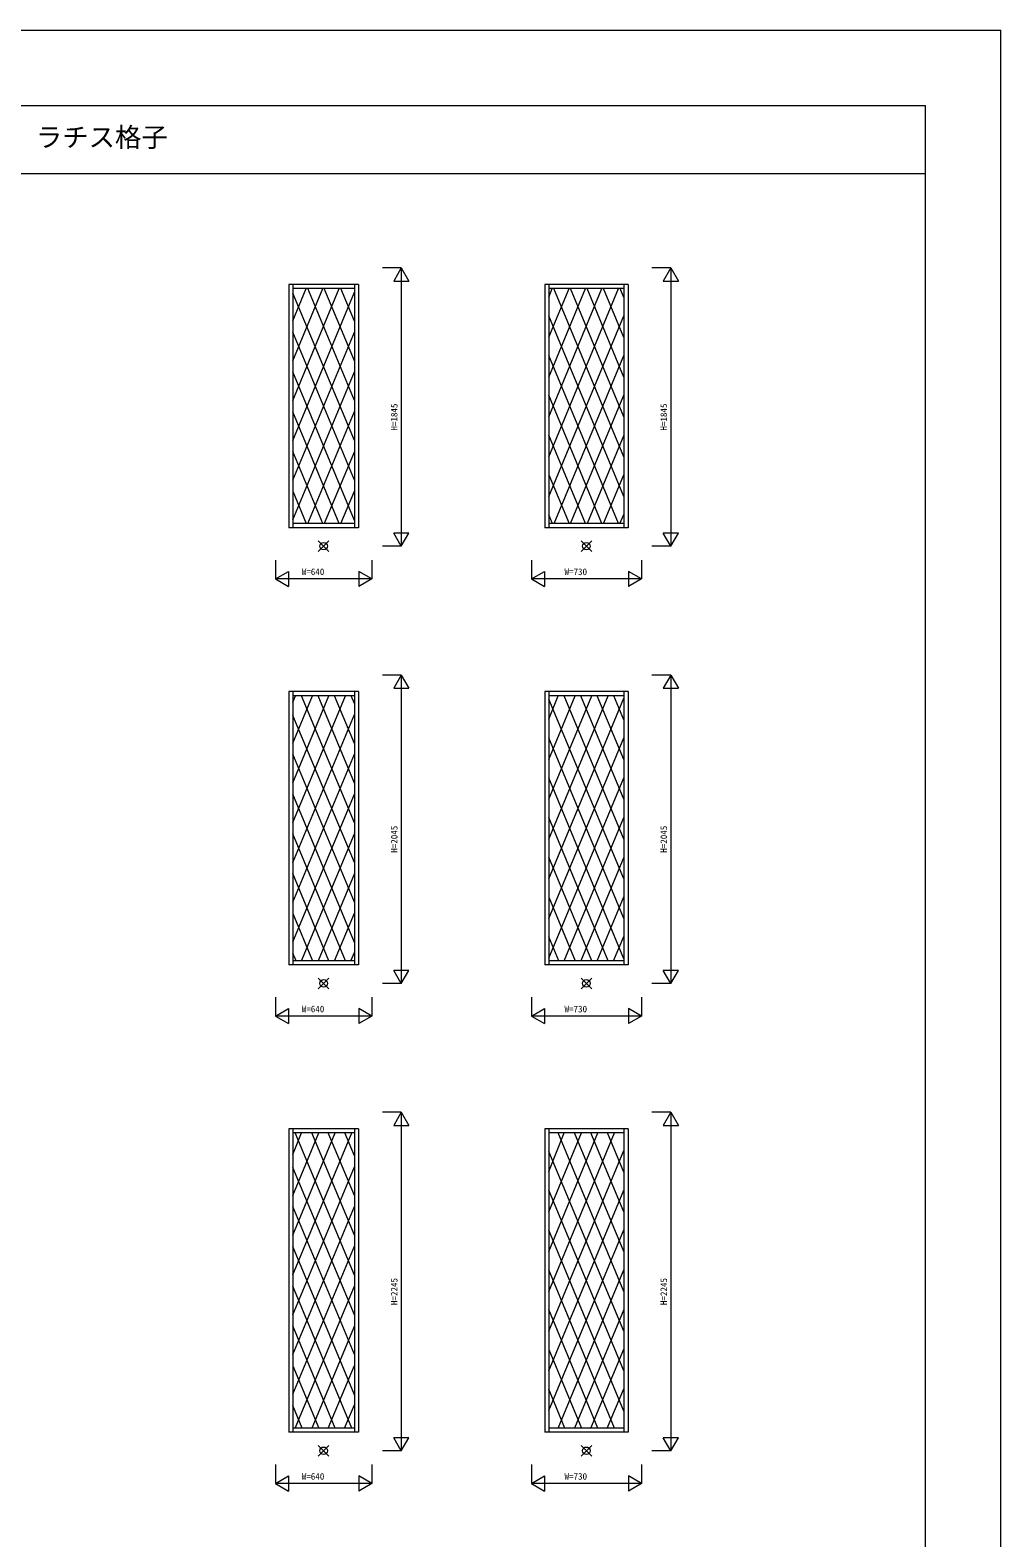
# Model space of a CAD drawing. Units: millimetres, scale not verified. Extents: x -13762 to 13750, y -10012 to 10000.
# Drawn here: x 7312 to 13750, y 0 to 10000 of the extents above; entities that cross this region are included whole.
import ezdxf
from ezdxf.enums import TextEntityAlignment as Align

# ---------------------------------------------------------------- set-up
doc = ezdxf.new("R2010")
doc.units = ezdxf.units.MM
doc.header["$LTSCALE"] = 50
for name, color, linetype, lineweight in [('0-0_0', 7, 'Continuous', 9), ('0-6_YKK_D', 3, 'Continuous', 18), ('0-9_YSS_KE', 2, 'Continuous', 18), ('0-A_YSS_KE', 1, 'Continuous', 18)]:
    doc.layers.add(name, color=color, linetype=linetype, lineweight=lineweight)
doc.layers.add('0-1_USER1', color=7, linetype='Continuous')
doc.styles.add('ＭＳ ゴシック', font='')
doc.styles.get('ＭＳ ゴシック').set_extended_font_data('MS Gothic')

msp = doc.modelspace()

# ---------------------------------------------------------------- linework, layer by layer
at = {"layer": '0-0_0'}
for p, q in [((-13750, 10000), (13750, 10000)), ((13750, -10000), (13750, 10000)), ((-13750, 9500), (13250, 9500)), ((13250, -10000), (13250, 9500)), ((-13750, 9050), (13250, 9050))]:
    msp.add_line(p, q, dxfattribs=at)
at = {"layer": '0-6_YKK_D'}
for p, q in [((9027.45, 8313), (9027.45, 6699.99)), ((9490.05, 8313), (9027.45, 8313)), ((9054.95, 8313), (9054.95, 6699.99)), ((9462.55, 8313), (9462.55, 6699.99)), ((9490.05, 8313), (9490.05, 6699.99)), ((11277.55, 8313), (10724.95, 8313)), ((10724.95, 8313), (10724.95, 6699.99)), ((10752.45, 8313), (10752.45, 6699.99)), ((11250.05, 8313), (11250.05, 6699.99)), ((11277.55, 8313), (11277.55, 6699.99)), ((9054.95, 7543.68), (9361.98, 8285.5)), ((9054.95, 7807.53), (9252.74, 8285.5)), ((9462.55, 8285.5), (9054.95, 8285.5)), ((9054.95, 8071.42), (9143.5, 8285.5)), ((9054.95, 7279.42), (9462.55, 8261.72)), ((9462.55, 7278.49), (9054.95, 8255.34)), ((9462.55, 7542.94), (9153.87, 8285.5)), ((9462.55, 7806.49), (9263.11, 8285.5)), ((9462.55, 8069.7), (9372.37, 8285.5)), ((10752.45, 7698.78), (10995.24, 8285.5)), ((10752.45, 7434.95), (11104.48, 8285.5)), ((10752.45, 7170.97), (11214.92, 8285.5)), ((10752.45, 7962.62), (10886, 8285.5)), ((11250.05, 8285.5), (10752.45, 8285.5)), ((10752.45, 8229.22), (10774.71, 8285.5)), ((11250.05, 7170.64), (10784.86, 8285.5)), ((11250.05, 7434.69), (10896.37, 8285.5)), ((11250.05, 7698.41), (11005.61, 8285.5)), ((11250.05, 7962.01), (11114.87, 8285.5)), ((11250.05, 8226.06), (11225.31, 8285.5)), ((11250.05, 6907.13), (10752.45, 8105.78)), ((10752.45, 6907.13), (11250.05, 8105.78)), ((9054.95, 7015.53), (9462.55, 7997.39)), ((9462.55, 7015.53), (9054.95, 7997.39)), ((11213.72, 6727.49), (10752.45, 7841.79)), ((10787.12, 6727.49), (11250.05, 7842)), ((9054.95, 6752.36), (9462.55, 7733.66)), ((9462.55, 6748.43), (9054.95, 7733.09)), ((11104.48, 6727.49), (10752.45, 7577.97)), ((10896.37, 6727.49), (11250.05, 7578.23)), ((9361.98, 6727.49), (9054.95, 7469.25)), ((9153.87, 6727.49), (9462.55, 7469.99)), ((10995.24, 6727.49), (10752.45, 7314.14)), ((11250.05, 7314.51), (11005.61, 6727.49)), ((9252.74, 6727.49), (9054.95, 7205.41)), ((9462.55, 7206.44), (9263.11, 6727.49)), ((10752.45, 7050.3), (10886, 6727.49)), ((11114.87, 6727.49), (11250.05, 7050.91)), ((9054.95, 6941.53), (9143.5, 6727.49)), ((9372.37, 6727.49), (9462.55, 6943.25)), ((9462.55, 6727.49), (9054.95, 6727.49)), ((10776.77, 6727.49), (10752.45, 6786.38)), ((11250.05, 6727.49), (10752.45, 6727.49)), ((11224.21, 6727.49), (11250.05, 6788.19)), ((9490.05, 6699.99), (9027.45, 6699.99)), ((11277.55, 6699.99), (10724.95, 6699.99)), ((9027.45, 5613), (9027.45, 3799.99)), ((9490.05, 5613), (9027.45, 5613)), ((9054.95, 5613), (9054.95, 3799.99)), ((9462.55, 5613), (9462.55, 3799.99)), ((9490.05, 5613), (9490.05, 3799.99)), ((11277.55, 5613), (10724.95, 5613)), ((10724.95, 5613), (10724.95, 3799.99)), ((10752.45, 5613), (10752.45, 3799.99)), ((11250.05, 5613), (11250.05, 3799.99)), ((11277.55, 5613), (11277.55, 3799.99)), ((9054.95, 4743.68), (9403.37, 5585.5)), ((9054.95, 5271.42), (9184.86, 5585.5)), ((9054.95, 5007.53), (9294.12, 5585.5)), ((9462.55, 5585.5), (9054.95, 5585.5)), ((9054.95, 5543), (9071.76, 5585.5)), ((9462.55, 4742.94), (9112.3, 5585.5)), ((9462.55, 5006.49), (9221.48, 5585.5)), ((9462.55, 5269.7), (9330.59, 5585.5)), ((9462.55, 5534.16), (9441.18, 5585.5)), ((10752.45, 4634.95), (11145.87, 5585.5)), ((10752.45, 5162.62), (10927.36, 5585.5)), ((10752.45, 5429.22), (10814.26, 5585.5)), ((10752.45, 4898.78), (11036.62, 5585.5)), ((11250.05, 5585.5), (10752.45, 5585.5)), ((10752.45, 4370.97), (11250.05, 5570.16)), ((11250.05, 4370.64), (10752.45, 5563.18)), ((11250.05, 4634.69), (10854.8, 5585.5)), ((11250.05, 4898.41), (10963.98, 5585.5)), ((11250.05, 5162.01), (11073.08, 5585.5)), ((11250.05, 5426.06), (11183.68, 5585.5)), ((9054.95, 4479.42), (9462.55, 5461.72)), ((9462.55, 4478.49), (9054.95, 5455.34)), ((10752.45, 4107.13), (11250.05, 5305.78)), ((11250.05, 4107.13), (10752.45, 5305.78)), ((9462.55, 4215.53), (9054.95, 5197.39)), ((9054.95, 4215.53), (9462.55, 5197.39)), ((10752.45, 3844.02), (11250.05, 5042)), ((11250.05, 3839.72), (10752.45, 5041.79)), ((9054.95, 3952.36), (9462.55, 4933.66)), ((9462.55, 3948.43), (9054.95, 4933.09)), ((11145.87, 3827.49), (10752.45, 4777.97)), ((10854.79, 3827.49), (11250.05, 4778.23)), ((9403.37, 3827.49), (9054.95, 4669.25)), ((9112.29, 3827.49), (9462.55, 4669.99)), ((11036.62, 3827.49), (10752.45, 4514.14)), ((11250.05, 4514.51), (10963.97, 3827.49)), ((9294.12, 3827.49), (9054.95, 4405.41)), ((9462.55, 4406.44), (9221.47, 3827.49)), ((10752.45, 4250.3), (10927.37, 3827.49)), ((11073.08, 3827.49), (11250.05, 4250.91)), ((9054.95, 4141.53), (9184.87, 3827.49)), ((9330.58, 3827.49), (9462.55, 4143.25)), ((10818.07, 3827.49), (10752.45, 3986.38)), ((11181.64, 3827.49), (11250.05, 3988.19)), ((9075.57, 3827.49), (9054.95, 3877.42)), ((9462.55, 3827.49), (9054.95, 3827.49)), ((9439.14, 3827.49), (9462.55, 3882.49)), ((11250.05, 3827.49), (10752.45, 3827.49)), ((9490.05, 3799.99), (9027.45, 3799.99)), ((11277.55, 3799.99), (10724.95, 3799.99)), ((9027.45, 2713), (9027.45, 699.99)), ((9490.05, 2713), (9027.45, 2713)), ((9054.95, 2713), (9054.95, 699.99)), ((9462.55, 2713), (9462.55, 699.99)), ((9490.05, 2713), (9490.05, 699.99)), ((11277.55, 2713), (10724.95, 2713)), ((10724.95, 2713), (10724.95, 699.99)), ((10752.45, 2713), (10752.45, 699.99)), ((11250.05, 2713), (11250.05, 699.99)), ((11277.55, 2713), (11277.55, 699.99)), ((9054.95, 1743.68), (9444.75, 2685.5)), ((9054.95, 2271.42), (9226.23, 2685.5)), ((9054.95, 2007.53), (9335.5, 2685.5)), ((9462.55, 2685.5), (9054.95, 2685.5)), ((9054.95, 2543), (9111.3, 2685.5)), ((9462.55, 1742.94), (9070.73, 2685.5)), ((9462.55, 2006.49), (9179.84, 2685.5)), ((9462.55, 2269.7), (9288.8, 2685.5)), ((9462.55, 2534.16), (9399.55, 2685.5)), ((10752.45, 2162.62), (10968.73, 2685.5)), ((10752.45, 1898.78), (11078, 2685.5)), ((10752.45, 1634.95), (11187.25, 2685.5)), ((11250.05, 2685.5), (10752.45, 2685.5)), ((10752.45, 2429.22), (10853.8, 2685.5)), ((11250.05, 1634.69), (10813.22, 2685.5)), ((11250.05, 1898.41), (10922.34, 2685.5)), ((11250.05, 2162.01), (11031.3, 2685.5)), ((11250.05, 2426.06), (11142.05, 2685.5)), ((10752.45, 1370.97), (11250.05, 2570.16)), ((11250.05, 1370.64), (10752.45, 2563.18)), ((9054.95, 1479.42), (9462.55, 2461.72)), ((9462.55, 1478.49), (9054.95, 2455.34)), ((11250.05, 1107.13), (10752.45, 2305.78)), ((10752.45, 1107.13), (11250.05, 2305.78)), ((9054.95, 1215.53), (9462.55, 2197.39)), ((9462.55, 1215.53), (9054.95, 2197.39)), ((10752.45, 844.02), (11250.05, 2042)), ((11250.05, 839.72), (10752.45, 2041.79)), ((9054.95, 952.36), (9462.55, 1933.66)), ((9462.55, 948.43), (9054.95, 1933.09)), ((11187.26, 727.49), (10752.45, 1777.97)), ((10813.22, 727.49), (11250.05, 1778.23)), ((9444.76, 727.49), (9054.95, 1669.25)), ((9070.72, 727.49), (9462.55, 1669.99)), ((11078.01, 727.49), (10752.45, 1514.14)), ((11250.05, 1514.51), (10922.33, 727.49)), ((9335.51, 727.49), (9054.95, 1405.41)), ((9462.55, 1406.44), (9179.83, 727.49)), ((10752.45, 1250.3), (10968.74, 727.49)), ((11031.28, 727.49), (11250.05, 1250.91)), ((9054.95, 1141.53), (9226.24, 727.49)), ((9288.78, 727.49), (9462.55, 1143.25)), ((10859.37, 727.49), (10752.45, 986.38)), ((11139.06, 727.49), (11250.05, 988.19)), ((9116.87, 727.49), (9054.95, 877.42)), ((9396.56, 727.49), (9462.55, 882.49)), ((9462.55, 727.49), (9054.95, 727.49)), ((11250.05, 727.49), (10752.45, 727.49)), ((9490.05, 699.99), (9027.45, 699.99)), ((11277.55, 699.99), (10724.95, 699.99))]:
    msp.add_line(p, q, dxfattribs=at)
at = {"layer": '0-9_YSS_KE'}
for p, q in [((9773.75, 8422.5), (9648.75, 8422.5)), ((9773.75, 8422.5), (9723.75, 8335.9)), ((9773.75, 8422.5), (9773.75, 6577.5)), ((9773.75, 8422.5), (9823.75, 8335.9)), ((11561.25, 8422.5), (11436.25, 8422.5)), ((11561.25, 8422.5), (11511.25, 8335.9)), ((11561.25, 8422.5), (11561.25, 6577.5)), ((11561.25, 8422.5), (11611.25, 8335.9)), ((9723.75, 8335.9), (9823.75, 8335.9)), ((11511.25, 8335.9), (11611.25, 8335.9)), ((9773.75, 6577.5), (9723.75, 6664.1)), ((11561.25, 6577.5), (11511.25, 6664.1)), ((11611.25, 6664.1), (11511.25, 6664.1)), ((11561.25, 6577.5), (11611.25, 6664.1)), ((9773.75, 6577.5), (9648.75, 6577.5)), ((11561.25, 6577.5), (11436.25, 6577.5)), ((8938.75, 6485.5), (8938.75, 6360.5)), ((8938.75, 6360.5), (9025.35, 6410.5)), ((9025.35, 6410.5), (9025.35, 6310.5)), ((9492.15, 6410.5), (9492.15, 6310.5)), ((9578.75, 6360.5), (9492.15, 6410.5)), ((9578.75, 6485.5), (9578.75, 6360.5)), ((10636.25, 6360.5), (10722.85, 6410.5)), ((10722.85, 6410.5), (10722.85, 6310.5)), ((11366.25, 6360.5), (11279.65, 6410.5)), ((11279.65, 6410.5), (11279.65, 6310.5)), ((11366.25, 6485.5), (11366.25, 6360.5)), ((9578.75, 6360.5), (8938.75, 6360.5)), ((8938.75, 6360.5), (9025.35, 6310.5)), ((9578.75, 6360.5), (9492.15, 6310.5)), ((11366.25, 6360.5), (10636.25, 6360.5)), ((11366.25, 6360.5), (11279.65, 6310.5)), ((9773.75, 5722.5), (9648.75, 5722.5)), ((9773.75, 5722.5), (9723.75, 5635.9)), ((9773.75, 5722.5), (9773.75, 3677.5)), ((9773.75, 5722.5), (9823.75, 5635.9)), ((11561.25, 5722.5), (11436.25, 5722.5)), ((11561.25, 5722.5), (11511.25, 5635.9)), ((11561.25, 5722.5), (11561.25, 3677.5)), ((11561.25, 5722.5), (11611.25, 5635.9)), ((9723.75, 5635.9), (9823.75, 5635.9)), ((11511.25, 5635.9), (11611.25, 5635.9)), ((9823.75, 3764.1), (9723.75, 3764.1)), ((9773.75, 3677.5), (9723.75, 3764.1)), ((9773.75, 3677.5), (9823.75, 3764.1)), ((11611.25, 3764.1), (11511.25, 3764.1)), ((11561.25, 3677.5), (11511.25, 3764.1)), ((11561.25, 3677.5), (11611.25, 3764.1)), ((9773.75, 3677.5), (9648.75, 3677.5)), ((11561.25, 3677.5), (11436.25, 3677.5)), ((8938.75, 3585.5), (8938.75, 3460.5)), ((8938.75, 3460.5), (9025.35, 3510.5)), ((9025.35, 3510.5), (9025.35, 3410.5)), ((10636.25, 3585.5), (10636.25, 3460.5)), ((10636.25, 3460.5), (10722.85, 3510.5)), ((10722.85, 3510.5), (10722.85, 3410.5)), ((11366.25, 3460.5), (11279.65, 3510.5)), ((11279.65, 3510.5), (11279.65, 3410.5)), ((11366.25, 3585.5), (11366.25, 3460.5)), ((9578.75, 3460.5), (8938.75, 3460.5)), ((8938.75, 3460.5), (9025.35, 3410.5)), ((11366.25, 3460.5), (10636.25, 3460.5)), ((10636.25, 3460.5), (10722.85, 3410.5)), ((11366.25, 3460.5), (11279.65, 3410.5)), ((9773.75, 2822.5), (9648.75, 2822.5)), ((9773.75, 2822.5), (9723.75, 2735.9)), ((9773.75, 2822.5), (9773.75, 577.5)), ((9773.75, 2822.5), (9823.75, 2735.9)), ((11561.25, 2822.5), (11436.25, 2822.5)), ((11561.25, 2822.5), (11511.25, 2735.9)), ((11561.25, 2822.5), (11561.25, 577.5)), ((11561.25, 2822.5), (11611.25, 2735.9)), ((9723.75, 2735.9), (9823.75, 2735.9)), ((11511.25, 2735.9), (11611.25, 2735.9)), ((9823.75, 664.1), (9723.75, 664.1)), ((9773.75, 577.5), (9723.75, 664.1)), ((9773.75, 577.5), (9823.75, 664.1)), ((11611.25, 664.1), (11511.25, 664.1)), ((11561.25, 577.5), (11511.25, 664.1)), ((11561.25, 577.5), (11611.25, 664.1)), ((9773.75, 577.5), (9648.75, 577.5)), ((11561.25, 577.5), (11436.25, 577.5)), ((8938.75, 360.5), (9025.35, 410.5)), ((9025.35, 410.5), (9025.35, 310.5)), ((10722.85, 410.5), (10722.85, 310.5)), ((11366.25, 485.5), (11366.25, 360.5)), ((9578.75, 360.5), (8938.75, 360.5)), ((11366.25, 360.5), (10636.25, 360.5)), ((10636.25, 360.5), (10722.85, 310.5)), ((11366.25, 360.5), (11279.65, 310.5))]:
    msp.add_line(p, q, dxfattribs=at)
for points in [[(9773.75, 6577.5), (9823.75, 6664.1), (9723.75, 6664.1)], [(10636.25, 6485.5), (10636.25, 6360.5), (10722.85, 6310.5)], [(9578.75, 3585.5), (9578.75, 3460.5), (9492.15, 3410.5)], [(9578.75, 3460.5), (9492.15, 3510.5), (9492.15, 3410.5)], [(8938.75, 485.5), (8938.75, 360.5), (9025.35, 310.5)], [(9578.75, 485.5), (9578.75, 360.5), (9492.15, 310.5)], [(9578.75, 360.5), (9492.15, 410.5), (9492.15, 310.5)], [(10636.25, 485.5), (10636.25, 360.5), (10722.85, 410.5)], [(11366.25, 360.5), (11279.65, 410.5), (11279.65, 310.5)]]:
    msp.add_lwpolyline(points, dxfattribs=at)
at = {"layer": '0-A_YSS_KE'}
for p, q in [((9294.11, 6612.85), (9223.39, 6542.14)), ((9294.11, 6542.14), (9223.39, 6612.85)), ((11036.6, 6542.14), (10965.89, 6612.85)), ((11036.6, 6612.85), (10965.89, 6542.14)), ((9294.11, 3712.85), (9223.39, 3642.14)), ((9294.11, 3642.14), (9223.39, 3712.85)), ((11036.6, 3642.14), (10965.89, 3712.85)), ((11036.6, 3712.85), (10965.89, 3642.14)), ((9294.11, 612.85), (9223.39, 542.14)), ((9294.11, 542.14), (9223.39, 612.85)), ((11036.6, 542.14), (10965.89, 612.85)), ((11036.6, 612.85), (10965.89, 542.14))]:
    msp.add_line(p, q, dxfattribs=at)
for centre in [(9258.75, 6577.5), (11001.25, 6577.5), (9258.75, 3677.5), (11001.25, 3677.5), (9258.75, 577.5), (11001.25, 577.5)]:
    msp.add_circle(centre, 25, dxfattribs=at)

# ---------------------------------------------------------------- texts
at = {"layer": '0-1_USER1', "style": 'ＭＳ ゴシック'}
msp.add_text('ラチス格子', height=128.3, dxfattribs=at).set_placement((7350, 9187.5), align=Align.BOTTOM_LEFT)
at = {"layer": '0-9_YSS_KE', "style": 'ＭＳ ゴシック'}
for s, p in [('H=1845', (9761.75, 7344)), ('H=1845', (11549.25, 7344)), ('H=2045', (9761.75, 4544)), ('H=2045', (11549.25, 4544)), ('H=2245', (9761.75, 1544)), ('H=2245', (11549.25, 1544))]:
    msp.add_text(s, height=43.99, rotation=90, dxfattribs=at).set_placement(p, align=Align.BOTTOM_LEFT)
for s, p in [('W=640', (9113.75, 6372.5)), ('W=730', (10856.25, 6372.5)), ('W=640', (9113.75, 3472.5)), ('W=730', (10856.25, 3472.5)), ('W=640', (9113.75, 372.5)), ('W=730', (10856.25, 372.5))]:
    msp.add_text(s, height=43.99, dxfattribs=at).set_placement(p, align=Align.BOTTOM_LEFT)

doc.saveas('drawing.dxf')
